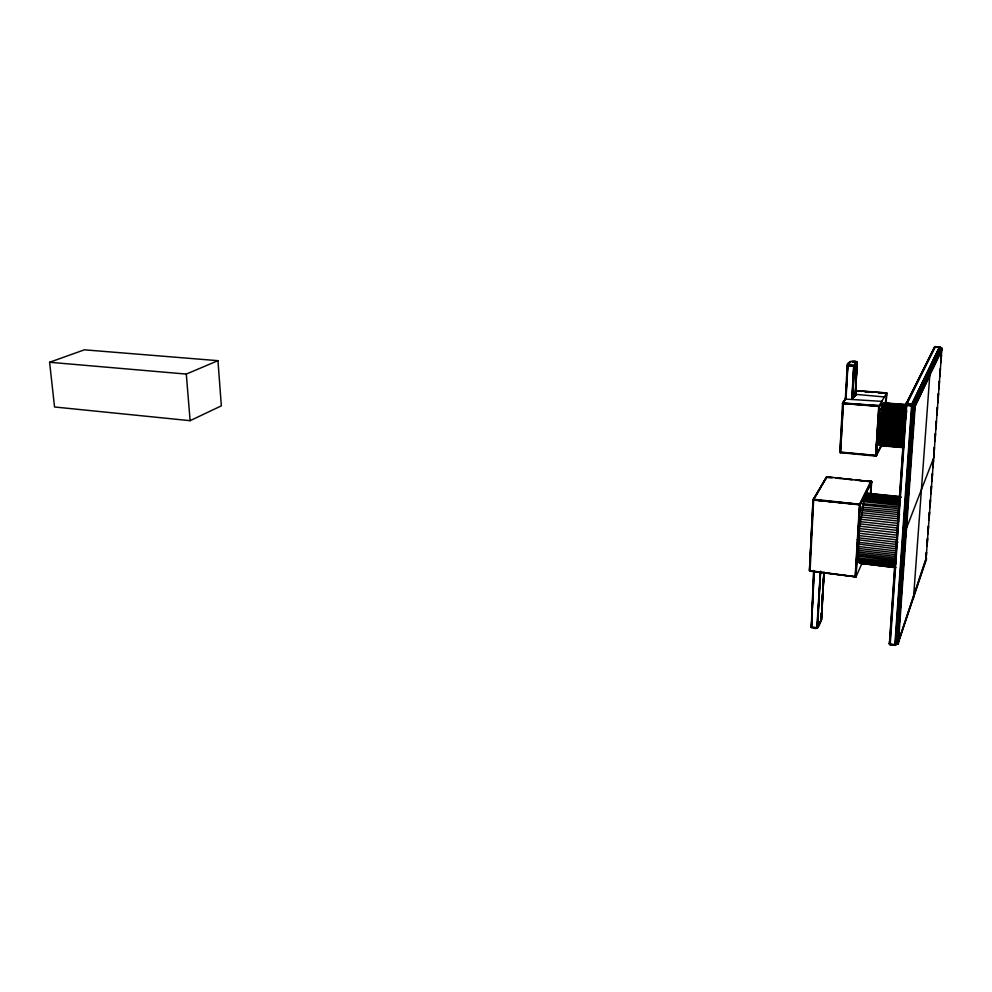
<?xml version="1.0" encoding="UTF-8"?>
<svg xmlns="http://www.w3.org/2000/svg" width="992" height="992" viewBox="0 0 992 992"><rect width="100%" height="100%" fill="white"/><g stroke="black" fill="none" stroke-linecap="round" stroke-linejoin="round"><path stroke-width="1.49" d="M935.369 346.952C939.511 346.741 941.408 347.932 939.56 346.89L911.66 404.376L894.821 645.395L895.776 644.726L912.59 405.034L940.391 347.77L939.585 346.878L934.464 347.076L905.832 404.401L889.402 643.833L890.233 644.738L889.378 643.684L890.283 644.664M896.582 644.068L913.372 405.344L940.813 348.204C939.288 349.556 942.102 347.15 942.4 349.072L915.244 405.604L898.368 643.647C895.962 645.122 895.317 642.568 896.594 644.13M826.138 477.363L813.18 499.993L860.151 504.878L871.621 481.864L826.894 476.755L826.138 477.363L831.532 477.673M886.079 403.558L886.761 392.906L878.738 406.447L842.543 403.434L845.804 398.598L847.627 366.011C847.639 363.543 853.839 364.56 854.558 366.321L852.636 398.462L851.793 399.044L853.703 365.974L856.654 361.844L855.464 394.494L852.475 398.71L854.335 366.42C862.705 357.74 845.568 360.778 847.205 365.812L845.345 399.069L882.024 401.4M850.218 361.51L847.875 365.8L846.04 398.586L842.605 403.211L878.999 406.224L875.663 456.134L878.738 406.447M912.144 404.017L895.206 645.37L895.888 644.602L912.714 404.947C896.532 398.846 913.471 410.688 912.144 404.017L939.56 346.89M852.475 398.71L855.327 394.332L856.654 361.844L853.951 365.998L852.029 399.007L856.108 394.766L856.356 371.628L855.873 394.717L852.277 398.896L853.814 365.527M897.475 643.734L898.38 643.82L897.487 644.254L914.314 405.418L941.631 348.254L942.363 349.01L941.941 348.341L914.661 405.48L897.822 643.758C899.955 644.564 892.775 643.114 898.368 643.647M839.84 452.067L876.531 455.44L875.7 456.097L839.964 452.563L840.571 452.86L843.361 402.702L842.543 403.372L839.914 452.203L843.126 402.715M860.907 563.022L859.742 563.282L859.035 561.906L858.216 555.284L859.444 528.562L863.784 501.679L866.004 494.896L866.996 493.433L868.124 493.57M856.282 371.616L855.873 394.717L852.029 399.007M862.358 562.402L856.009 576.86L810.067 571.181L813.638 499.621L826.931 476.718L826.534 477.226M820.334 572.409L816.838 628.296L817.569 627.762L820.595 571.156L817.073 628.296L811.382 627.304L814.234 571.64M824.042 572.409L821.512 619.343L820.88 619.417L821.314 612.895L821.19 619.826L816.838 628.296L821.351 619.715L821.674 613.031M856.381 371.603L855.65 394.63L852.277 398.896L855.464 394.494L857.026 362.477L856.406 361.795L857.1 362.539L855.327 394.332L884.517 396.949M816.788 628.196L821.512 619.343L824.042 572.248L821.835 610.018M813.824 571.429L811.481 627.49M813.601 500.08L813.093 499.708L809.621 570.636L855.612 576.749L859.94 504.506L812.969 499.844L813.725 499.249L860.238 504.32L855.935 576.91L809.546 570.884L810.142 571.156L809.484 570.549L812.969 499.77C814.345 498.592 812.386 499.522 813.614 499.856L860.126 504.655L871.621 481.864L870.914 481.108L871.621 481.802L870.852 494.19M857.026 362.477L855.65 394.63L856.456 361.968M889.427 644.019L890.196 644.478L906.8 403.992L935.32 346.617L940.156 347.138L912.665 404.575C908.077 404.984 905.609 402.851 906.043 404.6L889.564 643.982C890.816 646.251 888.1 641.799 890.37 640.795M812.969 499.77L826.968 476.768L813.452 499.422L809.422 570.388M820.917 618.983L820.806 619.789L821.512 612.944M813.663 570.512L811.258 627.428L810.786 626.82L817.569 627.762M811.444 627.539L814.01 571.578M817.309 628.147L820.384 572.483M821.872 606.906L822.715 593.204M822.889 590.252L823.918 573.463M840.261 452.315L876.482 455.663L875.626 455.799M855.166 576.34L859.518 504.444L870.914 481.108L871.534 481.728L870.765 494.028M855.389 576.563L859.791 504.296L871.398 481.666M855.935 576.91L859.866 504.023M870.505 489.205L870.889 483.104M870.443 493.855L871.112 483.141M821.897 603.806L822.579 593.179M822.876 588.628L823.757 574.963L822.889 588.541M821.909 603.756L822.591 593.104M878.937 449.736L875.663 456.134L876.457 455.502L879.681 405.567L843.212 403.384M885.459 402.665L885.658 399.578M885.62 403.719L885.918 399.218M885.831 403.608L886.761 392.906L856.059 390.612M871.199 481.616L859.965 504.37L813.614 499.856M896.644 644.056L912.975 405.616L940.838 348.204L940.019 348.626L941.991 348.601M913.471 598.3L929.789 375.162M926.082 555.396L926.317 552.321M927.012 543.07L927.359 538.445M928.066 529.195L928.289 526.12M928.996 516.869L929.343 512.244M930.037 502.994L930.273 499.906M930.967 490.656L931.314 486.043M932.009 476.792L932.244 473.705M932.939 464.454L933.286 459.829M933.993 450.579L934.216 447.504M934.923 438.253L935.27 433.628M935.964 424.378L936.2 421.302M936.894 412.052L937.242 407.427M937.936 398.176L938.296 393.551M938.866 385.851L939.226 381.226M939.92 371.975L940.156 368.888M940.962 358.1L941.197 355.012M926.615 552.37L926.02 559.426L897.487 644.254L898.479 643.523M927.074 546.208L927.656 538.495M928.004 533.87L928.586 526.169M929.058 519.994L929.64 512.294M929.988 507.668L930.57 499.956M931.029 493.793L931.612 486.08M931.959 481.455L932.542 473.754M933.013 467.592L933.596 459.879M933.943 455.254L934.526 447.541M934.985 441.378L935.568 433.665M935.915 429.04L936.498 421.34M936.969 415.177L937.552 407.464M937.899 402.839L938.593 393.588M938.94 388.963L939.523 381.263M939.87 376.638L940.453 368.925M940.924 362.762L941.507 355.049M897.872 644.18L926.553 558.831L926.02 559.426L941.941 348.341M875.7 456.097L879.247 406.001L842.617 403.496M843.2 403.62L840.484 452.352M853.653 366.445L856.976 362.154L854.484 366.37L847.205 365.812L847.788 365.155L845.593 398.66L842.543 403.372M935.32 346.617L905.832 404.401M826.348 477.251L833.057 477.623M929.802 375.472L915.294 405.939L912.665 405.902L913.099 404.959L915.244 405.604L912.603 405.48L913.471 404.922M847.28 365.924L847.565 365.242M926.379 558.62L926.28 559.302M842.865 402.901L879.458 405.815L876.184 455.923L882.173 444.416M852.636 398.462L855.327 394.332M934.836 346.828L906.341 404.686M912.665 405.902L913.421 405.083L915.244 405.604M897.524 644.192L925.71 559.438M906.514 403.583L889.836 644.403C893.928 645.594 897.115 645.383 894.809 644.825L889.378 643.684M906.663 527.781L934.303 456.295M821.512 619.343C818.66 627.676 817.606 630.453 811.382 627.105M913.297 406.026L912.789 405.133L940.862 348.304M881.764 444.639L875.651 456.084L881.987 444.565M934.377 347.386L934.7 347.274M864.912 480.984L871.15 481.17M857.076 362.365L854.31 366.184L847.379 365.391M842.605 403.211L845.444 398.759M847.205 365.812L850.466 361.584M876.457 455.502L875.638 455.588M940.54 348.341L940.85 348.514M911.983 405.12L911.76 403.918M914.612 406.112L914.413 404.996M853.901 366.457L854.558 366.321M859.717 504.928L871.596 481.653L855.811 479.88M941.966 348.886L914.24 406.1M851.793 399.044L856.108 394.766M854.31 366.184L847.986 365.217M940.019 348.626L940.838 348.8M911.574 405.108L939.598 347.225M859.469 504.916L859.593 504.072L860.337 504.531M856.815 361.981L852.14 361.671M911.611 404.736L912.59 405.034L895.528 644.812L890.196 644.478M914.264 405.753L915.294 405.939M906.862 403.707L905.981 404.141M913.421 405.083L912.603 405.48M896.582 643.61L895.85 643.461M190.117 420.682L221.352 405.84L217.955 360.679L84.382 349.816L49.6 362.266L54.535 406.98L190.117 420.682L186.298 374.083L217.955 360.679M895.776 644.726L894.809 644.825M862.023 503.589L899.533 507.048M861.292 507.011L898.851 510.57M860.92 508.871L898.504 512.492M847.701 365.391L854.447 366.135M858.936 521.532L898.095 525.698M935.357 347.262L940.342 347.448M852.14 362.068L857.1 362.588M856.096 390.761L886.513 393.055M856.071 390.935L862.11 391.394M865.136 391.617L874.212 392.299M878.738 392.646L886.302 393.216M856.034 391.146L859.035 391.369M865.036 391.828L872.538 392.386M878.552 392.844L884.554 393.303M883.81 402.851L906.093 404.587M883.45 403.012L906.366 404.798M881.776 403.112L906.49 405.034M883.078 403.546L906.924 405.406M882.868 403.942L906.75 405.815M882.669 404.426L906.552 406.311M880.958 404.885L906.366 406.881M880.747 405.542L906.167 407.551M882.024 406.398L905.969 408.295M881.814 407.216L905.77 409.126M881.59 408.109L905.56 410.018M879.879 408.952L906.862 411.11M879.668 409.981L906.663 412.151M880.946 411.196L906.452 413.242M880.735 412.35L904.754 414.284M879.036 413.428L904.555 415.499M878.825 414.681L905.87 416.876M880.14 416.094L905.684 418.178M879.954 417.421L905.498 419.517M879.768 418.773L905.324 420.881M879.594 420.162L905.15 422.27M877.932 421.439L904.989 423.683M877.784 422.84L904.84 425.109M879.135 424.39L904.692 426.535M879.011 425.804L904.555 427.961M878.887 427.217L904.431 429.375M878.788 428.618L904.32 430.788M878.689 429.995L904.22 432.177M878.614 431.346L904.134 433.529M878.552 432.661L904.059 434.856M49.6 362.266L186.298 374.083M878.49 433.95L903.997 436.145M876.953 435.054L903.948 437.398M876.928 436.244L903.91 438.588M876.928 437.385L903.886 439.741M876.928 438.464L903.873 440.82M876.953 439.468L903.873 441.837M876.99 440.423L903.886 442.792M878.528 441.428L903.923 443.672M878.59 442.234L902.472 444.342M878.664 442.953L902.522 445.073M878.751 443.585L902.596 445.718M878.85 444.143L902.683 446.264M878.962 444.614L902.77 446.735M879.086 444.999L902.881 447.119M880.301 445.135L883.388 445.408M889.551 445.954L894.189 446.375M900.352 446.921L903.439 447.194M879.222 445.284L903.266 447.454M879.532 445.606L903.551 447.665M836.095 477.921L852.785 479.57M836.082 478.119L840.646 478.578M845.196 479.024L851.26 479.632M855.811 480.078L861.874 480.674M867.306 493.247L900.079 496.608M866.996 493.433L900.885 496.893M866.673 493.768L900.934 497.277M866.351 494.264L900.649 497.773M866.004 494.896L900.352 498.43M865.644 495.69L900.042 499.224M865.284 496.62L899.719 500.166M864.912 497.686L899.397 501.245M864.54 498.889L899.062 502.46M864.168 500.216L898.715 503.812M863.784 501.679L899.88 505.449M863.028 504.953L899.186 508.76M939.895 346.964L940.193 347.622M861.924 510.62L899.682 514.662M861.564 512.69L897.834 516.584M861.217 514.823L897.512 518.742M860.895 517.018L898.702 521.122M860.572 519.262L898.392 523.392M859.977 523.875L897.822 528.042M859.704 526.219L897.549 530.41M897.289 532.791L858.13 528.401M859.208 530.906L897.053 535.159M858.998 533.25L896.83 537.515M858.812 535.568L896.632 539.846M858.638 537.85L897.958 542.326M896.284 544.41L857.2 539.698M858.365 542.264L896.136 546.617M896.012 548.762L856.989 543.914M858.204 546.443L895.912 550.82M858.154 548.402L895.838 552.804M858.13 550.275L895.788 554.702M858.13 552.06L895.751 556.487M858.167 553.722L895.739 558.174M858.216 555.284L895.751 559.736M895.788 561.174L857.014 556.016M858.402 558.025L895.85 562.501M858.526 559.203L895.937 563.679M858.675 560.244L894.536 564.547M858.849 561.15L894.66 565.452M859.035 561.906L894.809 566.209M859.258 562.514L894.97 566.816M859.494 562.972L895.156 567.275M860.597 563.32L895.801 567.56M859.742 563.282L895.553 567.709M912.665 404.575L906.75 404.352M897.822 643.758L914.76 405.096M914.364 405.158L913.322 405.678M906.725 404.736L906.167 403.756"/></g></svg>
